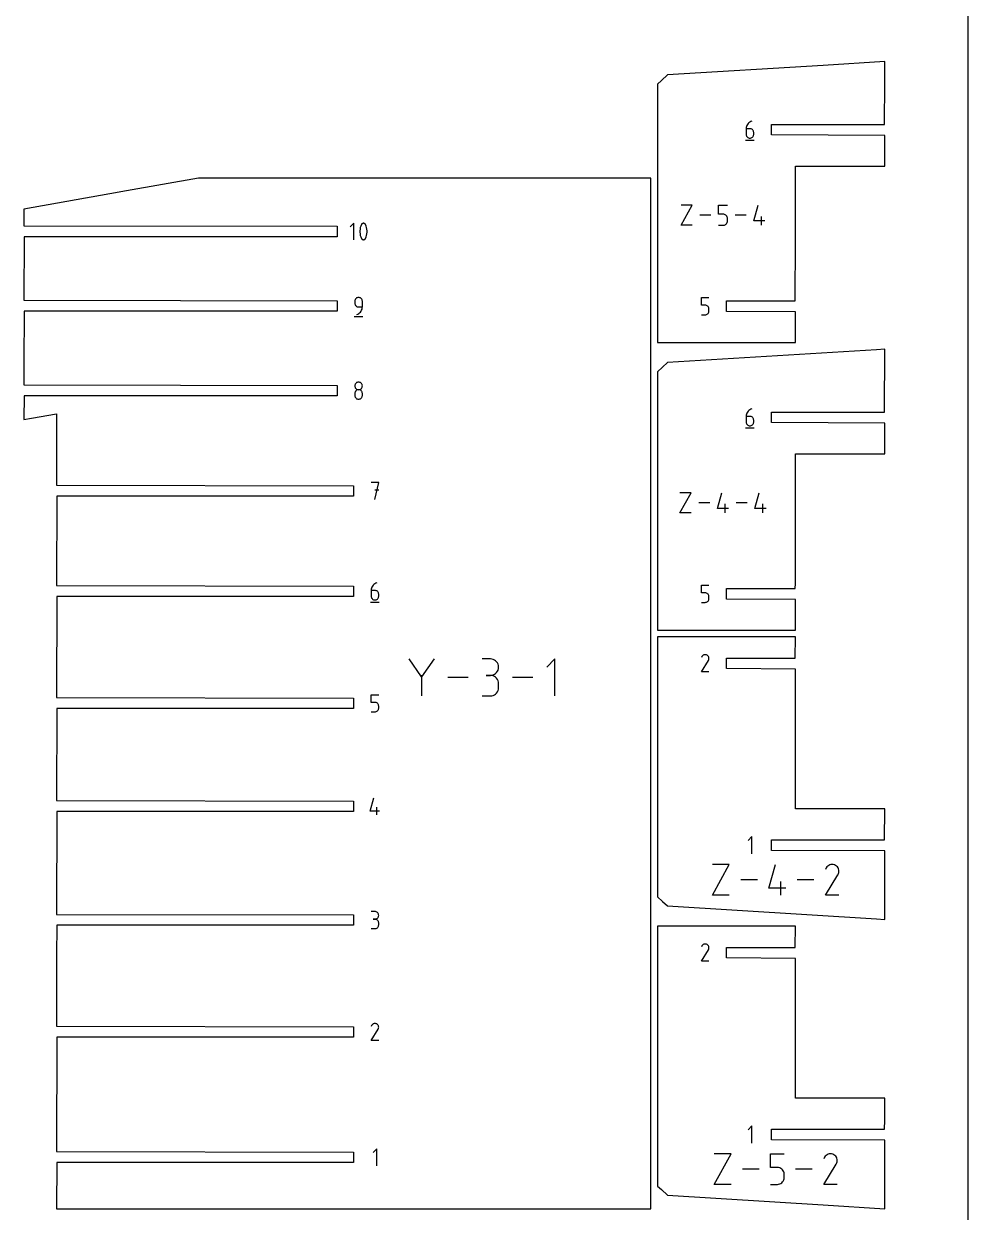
# Model space of a CAD drawing. Extents: x 0 to 3000, y 0 to 3000.
# Drawn here: x 2557 to 3000, y 599 to 1156 of the extents above; entities that cross this region are included whole.
import ezdxf

# ---------------------------------------------------------------- set-up
doc = ezdxf.new("R2010")
doc.units = 0

msp = doc.modelspace()

# ---------------------------------------------------------------- linework, layer by layer
at = {"layer": 'annotation', "color": 1}
for p, q in [((2896.213938, 1108.329996), (2896.028441, 1107.838091)), ((2896.465323, 1108.787823), (2896.213938, 1108.329996)), ((2896.777804, 1109.205131), (2896.465323, 1108.787823)), ((2897.146585, 1109.575478), (2896.777804, 1109.205131)), ((2897.566874, 1109.892422), (2897.146585, 1109.575478)), ((2898.033876, 1110.149522), (2897.566874, 1109.892422)), ((2898.542797, 1110.340337), (2898.033876, 1110.149522)), ((2898.542797, 1110.340337), (2898.542797, 1110.340337)), ((2895.913628, 1107.31855), (2895.874291, 1106.777813)), ((2895.874291, 1106.777813), (2895.874291, 1104.118839)), ((2897.650787, 1106.777813), (2895.874291, 1106.777813)), ((2895.874291, 1104.118839), (2895.874291, 1104.118839)), ((2895.874291, 1104.118839), (2895.902973, 1103.799263)), ((2895.902973, 1103.799263), (2895.985644, 1103.498434)), ((2896.028441, 1107.838091), (2895.913628, 1107.31855)), ((2895.985644, 1103.498434), (2896.117241, 1103.221384)), ((2896.117241, 1103.221384), (2896.292702, 1102.973148)), ((2896.292702, 1102.973148), (2896.506965, 1102.758759)), ((2896.506965, 1102.758759), (2896.754967, 1102.583249)), ((2896.754967, 1102.583249), (2897.031647, 1102.451653)), ((2897.031647, 1102.451653), (2897.331941, 1102.369005)), ((2897.970294, 1106.7493), (2897.650787, 1106.777813)), ((2898.270939, 1106.667066), (2897.970294, 1106.7493)), ((2897.970294, 1102.369005), (2898.270939, 1102.451653)), ((2898.547722, 1106.536071), (2898.270939, 1106.667066)), ((2898.270939, 1102.451653), (2898.547722, 1102.583249)), ((2898.795641, 1106.361274), (2898.547722, 1106.536071)), ((2898.547722, 1102.583249), (2898.795641, 1102.758759)), ((2899.009698, 1106.147634), (2898.795641, 1106.361274)), ((2898.795641, 1102.758759), (2899.009698, 1102.973148)), ((2899.18489, 1105.90011), (2899.009698, 1106.147634)), ((2899.009698, 1102.973148), (2899.18489, 1103.221384)), ((2899.316219, 1105.623661), (2899.18489, 1105.90011)), ((2899.18489, 1103.221384), (2899.316219, 1103.498434)), ((2899.398683, 1105.323247), (2899.316219, 1105.623661)), ((2899.316219, 1103.498434), (2899.398683, 1103.799263)), ((2899.427283, 1105.003826), (2899.398683, 1105.323247)), ((2899.398683, 1103.799263), (2899.427283, 1104.118839)), ((2899.427283, 1104.118839), (2899.427283, 1105.003826)), ((2899.427283, 1105.003826), (2899.427283, 1105.003826)), ((2895.65179, 1101.340337), (2899.65179, 1101.340337)), ((2897.331941, 1102.369005), (2897.650787, 1102.340337)), ((2897.650787, 1102.340337), (2897.970294, 1102.369005)), ((2897.650787, 1102.340337), (2897.650787, 1102.340337)), ((2865.377607, 1061.505706), (2870.638925, 1070.981307)), ((2870.638925, 1070.981307), (2865.377607, 1070.981307)), ((2882.926723, 1066.761675), (2882.926723, 1070.981307)), ((2882.926723, 1070.981307), (2887.135064, 1070.981307)), ((2899.422862, 1063.612253), (2901.524062, 1070.981307)), ((2879.374264, 1066.243506), (2874.193167, 1066.243506)), ((2885.030894, 1066.761675), (2882.926723, 1066.761675)), ((2885.408708, 1066.727903), (2885.030894, 1066.761675)), ((2885.764474, 1066.630501), (2885.408708, 1066.727903)), ((2886.092212, 1066.475344), (2885.764474, 1066.630501)), ((2886.385938, 1066.268306), (2886.092212, 1066.475344)), ((2886.639673, 1066.01526), (2886.385938, 1066.268306)), ((2886.847435, 1065.72208), (2886.639673, 1066.01526)), ((2887.003241, 1065.39464), (2886.847435, 1065.72208)), ((2887.101112, 1065.038814), (2887.003241, 1065.39464)), ((2887.101092, 1063.233732), (2887.135064, 1063.612253)), ((2887.135064, 1064.660476), (2887.101112, 1065.038814)), ((2887.135064, 1063.612253), (2887.135064, 1064.660476)), ((2887.135064, 1064.660476), (2887.135064, 1064.660476)), ((2895.870403, 1066.243506), (2890.689306, 1066.243506)), ((2904.68418, 1063.612253), (2899.422862, 1063.612253)), ((2903.107092, 1061.505706), (2903.107092, 1065.714047)), ((2711.921728, 1062.454724), (2710.210765, 1060.743278)), ((2711.921728, 1054.758525), (2711.921728, 1062.454724)), ((2714.881898, 1059.709335), (2714.808143, 1058.972283)), ((2714.808143, 1058.972283), (2714.808143, 1058.232189)), ((2714.808143, 1058.232189), (2714.881898, 1057.494744)), ((2715.029407, 1060.437651), (2714.881898, 1059.709335)), ((2715.250671, 1061.15154), (2715.029407, 1060.437651)), ((2715.54569, 1061.845309), (2715.250671, 1061.15154)), ((2715.645039, 1062.010521), (2715.54569, 1061.845309)), ((2715.54569, 1061.845309), (2715.54569, 1061.845309)), ((2715.768853, 1062.15131), (2715.645039, 1062.010521)), ((2715.913034, 1062.266315), (2715.768853, 1062.15131)), ((2716.073482, 1062.354173), (2715.913034, 1062.266315)), ((2716.246096, 1062.413522), (2716.073482, 1062.354173)), ((2716.426779, 1062.442998), (2716.246096, 1062.413522)), ((2716.61143, 1062.441239), (2716.426779, 1062.442998)), ((2716.79595, 1062.406884), (2716.61143, 1062.441239)), ((2716.976239, 1062.338569), (2716.79595, 1062.406884)), ((2717.045257, 1062.3023), (2716.976239, 1062.338569)), ((2716.976239, 1062.338569), (2716.976239, 1062.338569)), ((2717.111486, 1062.260641), (2717.045257, 1062.3023)), ((2717.174605, 1062.213922), (2717.111486, 1062.260641)), ((2717.234292, 1062.162471), (2717.174605, 1062.213922)), ((2717.290224, 1062.106619), (2717.234292, 1062.162471)), ((2717.342082, 1062.046696), (2717.290224, 1062.106619)), ((2717.389541, 1061.98303), (2717.342082, 1062.046696)), ((2717.432282, 1061.915952), (2717.389541, 1061.98303)), ((2717.469982, 1061.845792), (2717.432282, 1061.915952)), ((2717.766431, 1061.150593), (2717.469982, 1061.845792)), ((2717.469982, 1061.845792), (2717.469982, 1061.845792)), ((2717.988767, 1060.435631), (2717.766431, 1061.150593)), ((2718.136992, 1059.7066), (2717.988767, 1060.435631)), ((2718.211104, 1058.969191), (2718.136992, 1059.7066)), ((2718.136992, 1057.492009), (2718.211104, 1058.229096)), ((2718.211104, 1058.229096), (2718.211104, 1058.969191)), ((2870.638925, 1061.505706), (2865.377607, 1061.505706)), ((2882.926723, 1061.505706), (2885.030894, 1061.505706)), ((2885.030894, 1061.505706), (2885.408551, 1061.539662)), ((2885.030894, 1061.505706), (2885.030894, 1061.505706)), ((2885.408551, 1061.539662), (2885.764235, 1061.637555)), ((2885.764235, 1061.637555), (2886.091948, 1061.793423)), ((2886.091948, 1061.793423), (2886.385694, 1062.001305)), ((2886.385694, 1062.001305), (2886.639478, 1062.255239)), ((2886.639478, 1062.255239), (2886.847303, 1062.549263)), ((2886.847303, 1062.549263), (2887.003173, 1062.877414)), ((2887.003173, 1062.877414), (2887.101092, 1063.233732)), ((2714.881898, 1057.494744), (2715.029407, 1056.765641)), ((2715.029407, 1056.765641), (2715.250671, 1056.050572)), ((2715.250671, 1056.050572), (2715.54569, 1055.35523)), ((2715.54569, 1055.35523), (2715.54569, 1055.35523)), ((2715.54569, 1055.35523), (2715.583253, 1055.28521)), ((2715.583253, 1055.28521), (2715.625678, 1055.218466)), ((2715.625678, 1055.218466), (2715.672786, 1055.155202)), ((2715.672786, 1055.155202), (2715.724399, 1055.095621)), ((2715.724399, 1055.095621), (2715.780337, 1055.039924)), ((2715.780337, 1055.039924), (2715.840423, 1054.988316)), ((2715.840423, 1054.988316), (2715.904478, 1054.940997)), ((2715.904478, 1054.940997), (2715.972321, 1054.898171)), ((2715.972321, 1054.898171), (2716.043776, 1054.86004)), ((2716.043776, 1054.86004), (2716.043776, 1054.86004)), ((2716.043776, 1054.86004), (2716.222646, 1054.793174)), ((2716.222646, 1054.793174), (2716.406091, 1054.759954)), ((2716.406091, 1054.759954), (2716.589965, 1054.759025)), ((2716.589965, 1054.759025), (2716.770122, 1054.789033)), ((2716.770122, 1054.789033), (2716.942413, 1054.848623)), ((2716.942413, 1054.848623), (2717.102691, 1054.936441)), ((2717.102691, 1054.936441), (2717.246811, 1055.051131)), ((2717.246811, 1055.051131), (2717.370623, 1055.19134)), ((2717.370623, 1055.19134), (2717.469982, 1055.355713)), ((2717.469982, 1055.355713), (2717.766431, 1056.049625)), ((2717.469982, 1055.355713), (2717.469982, 1055.355713)), ((2717.766431, 1056.049625), (2717.988767, 1056.763621)), ((2717.988767, 1056.763621), (2718.136992, 1057.492009)), ((2712.462169, 1026.254893), (2712.433488, 1025.9353)), ((2712.433488, 1025.9353), (2712.433488, 1025.045798)), ((2712.433488, 1025.045798), (2712.433488, 1025.045798)), ((2712.433488, 1025.045798), (2712.462169, 1024.726222)), ((2712.54484, 1026.555768), (2712.462169, 1026.254893)), ((2712.462169, 1024.726222), (2712.54484, 1024.425393)), ((2712.676437, 1026.832885), (2712.54484, 1026.555768)), ((2712.851898, 1027.0812), (2712.676437, 1026.832885)), ((2713.066161, 1027.295673), (2712.851898, 1027.0812)), ((2713.314164, 1027.471262), (2713.066161, 1027.295673)), ((2713.590843, 1027.602924), (2713.314164, 1027.471262)), ((2713.891137, 1027.685619), (2713.590843, 1027.602924)), ((2714.209983, 1027.714304), (2713.891137, 1027.685619)), ((2714.52949, 1027.685619), (2714.209983, 1027.714304)), ((2714.209983, 1027.714304), (2714.209983, 1027.714304)), ((2714.830135, 1027.602924), (2714.52949, 1027.685619)), ((2715.106918, 1027.471262), (2714.830135, 1027.602924)), ((2715.354838, 1027.295673), (2715.106918, 1027.471262)), ((2715.568894, 1027.0812), (2715.354838, 1027.295673)), ((2715.744087, 1026.832885), (2715.568894, 1027.0812)), ((2715.875416, 1026.555768), (2715.744087, 1026.832885)), ((2715.95788, 1026.254893), (2715.875416, 1026.555768)), ((2715.986479, 1025.9353), (2715.95788, 1026.254893)), ((2715.986479, 1023.267295), (2715.986479, 1025.9353)), ((2715.986479, 1025.9353), (2715.986479, 1025.9353)), ((2874.916184, 1024.055369), (2874.916184, 1027.617893)), ((2874.916184, 1027.617893), (2878.469175, 1027.617893)), ((2712.54484, 1024.425393), (2712.676437, 1024.148343)), ((2712.676437, 1024.148343), (2712.851898, 1023.900107)), ((2712.851898, 1023.900107), (2713.066161, 1023.685717)), ((2713.066161, 1023.685717), (2713.314164, 1023.510208)), ((2713.314164, 1023.510208), (2713.590843, 1023.378612)), ((2713.320983, 1019.714304), (2713.829008, 1019.903619)), ((2713.320983, 1019.714304), (2713.320983, 1019.714304)), ((2713.590843, 1023.378612), (2713.891137, 1023.295963)), ((2713.829008, 1019.903619), (2714.295312, 1020.159513)), ((2713.891137, 1023.295963), (2714.209983, 1023.267295)), ((2714.209983, 1023.267295), (2715.986479, 1023.267295)), ((2714.295312, 1020.159513), (2714.715077, 1020.475466)), ((2714.715077, 1020.475466), (2715.083483, 1020.844957)), ((2715.083483, 1020.844957), (2715.395711, 1021.261467)), ((2715.395711, 1021.261467), (2715.646944, 1021.718476)), ((2715.646944, 1021.718476), (2715.832362, 1022.209463)), ((2715.832362, 1022.209463), (2715.947147, 1022.72791)), ((2715.947147, 1022.72791), (2715.986479, 1023.267295)), ((2876.692679, 1024.055369), (2874.916184, 1024.055369)), ((2874.916184, 1019.617893), (2876.692679, 1019.617893)), ((2877.011658, 1024.026856), (2876.692679, 1024.055369)), ((2876.692679, 1019.617893), (2877.011526, 1019.646561)), ((2876.692679, 1019.617893), (2876.692679, 1019.617893)), ((2877.011526, 1019.646561), (2877.31182, 1019.729209)), ((2877.312022, 1023.944622), (2877.011658, 1024.026856)), ((2877.31182, 1019.729209), (2877.588499, 1019.860805)), ((2877.588722, 1023.813627), (2877.312022, 1023.944622)), ((2877.588499, 1019.860805), (2877.836501, 1020.036314)), ((2877.836708, 1023.63883), (2877.588722, 1023.813627)), ((2877.836501, 1020.036314), (2878.050764, 1020.250704)), ((2878.050929, 1023.42519), (2877.836708, 1023.63883)), ((2878.050764, 1020.250704), (2878.226225, 1020.49894)), ((2878.226337, 1023.177666), (2878.050929, 1023.42519)), ((2878.226225, 1020.49894), (2878.357823, 1020.77599)), ((2878.35788, 1022.901217), (2878.226337, 1023.177666)), ((2878.357823, 1020.77599), (2878.440493, 1021.076819)), ((2878.44051, 1022.600803), (2878.35788, 1022.901217)), ((2878.440493, 1021.076819), (2878.469175, 1021.396395)), ((2878.469175, 1022.281382), (2878.44051, 1022.600803)), ((2878.469175, 1021.396395), (2878.469175, 1022.281382)), ((2878.469175, 1022.281382), (2878.469175, 1022.281382)), ((2712.211488, 1018.714304), (2716.211488, 1018.714304)), ((2712.462654, 986.582727), (2712.433989, 986.264628)), ((2712.433989, 986.264628), (2712.433989, 986.264628)), ((2712.433989, 986.264628), (2712.462671, 985.945034)), ((2712.545284, 986.88244), (2712.462654, 986.582727)), ((2712.462671, 985.945034), (2712.545342, 985.644159)), ((2712.676827, 987.158682), (2712.545284, 986.88244)), ((2712.545342, 985.644159), (2712.676939, 985.367043)), ((2712.852235, 987.406371), (2712.676827, 987.158682)), ((2713.066456, 987.620424), (2712.852235, 987.406371)), ((2713.314442, 987.795758), (2713.066456, 987.620424)), ((2713.591142, 987.92729), (2713.314442, 987.795758)), ((2713.891506, 988.009936), (2713.591142, 987.92729)), ((2714.210485, 988.038615), (2713.891506, 988.009936)), ((2714.529463, 988.009936), (2714.210485, 988.038615)), ((2714.210485, 988.038615), (2714.210485, 988.038615)), ((2714.829828, 987.92729), (2714.529463, 988.009936)), ((2715.106527, 987.795758), (2714.829828, 987.92729)), ((2715.354513, 987.620424), (2715.106527, 987.795758)), ((2715.568735, 987.406371), (2715.354513, 987.620424)), ((2715.744142, 987.158682), (2715.568735, 987.406371)), ((2715.744031, 985.367043), (2715.875628, 985.644159)), ((2715.875686, 986.88244), (2715.744142, 987.158682)), ((2715.875628, 985.644159), (2715.958299, 985.945034)), ((2715.958315, 986.582727), (2715.875686, 986.88244)), ((2715.958299, 985.945034), (2715.98698, 986.264628)), ((2715.98698, 986.264628), (2715.958315, 986.582727)), ((2715.98698, 986.264628), (2715.98698, 986.264628)), ((2712.462654, 983.026565), (2712.433989, 982.707121)), ((2712.433989, 982.707121), (2712.433989, 981.822134)), ((2712.433989, 981.822134), (2712.433989, 981.822134)), ((2712.433989, 981.822134), (2712.462671, 981.502713)), ((2712.545284, 983.327324), (2712.462654, 983.026565)), ((2712.462671, 981.502713), (2712.545342, 981.202299)), ((2712.676827, 983.604353), (2712.545284, 983.327324)), ((2712.545342, 981.202299), (2712.676939, 980.92585)), ((2712.852235, 983.852606), (2712.676827, 983.604353)), ((2712.676939, 985.367043), (2712.8524, 985.118727)), ((2712.676939, 980.92585), (2712.8524, 980.678326)), ((2713.066456, 984.067036), (2712.852235, 983.852606)), ((2712.8524, 985.118727), (2713.066663, 984.904254)), ((2712.8524, 980.678326), (2713.066663, 980.464686)), ((2713.314442, 984.242599), (2713.066456, 984.067036)), ((2713.066663, 984.904254), (2713.314665, 984.728666)), ((2713.066663, 980.464686), (2713.314665, 980.289889)), ((2713.591142, 984.374249), (2713.314442, 984.242599)), ((2713.314665, 984.728666), (2713.591344, 984.597003)), ((2713.314665, 980.289889), (2713.591344, 980.158894)), ((2713.891506, 984.456939), (2713.591142, 984.374249)), ((2713.591344, 984.597003), (2713.891638, 984.514309)), ((2713.591344, 980.158894), (2713.891638, 980.07666)), ((2714.210485, 984.485623), (2713.891506, 984.456939)), ((2713.891638, 984.514309), (2714.210485, 984.485623)), ((2713.891638, 980.07666), (2714.210485, 980.048147)), ((2714.210485, 984.485623), (2714.529331, 984.514309)), ((2714.529463, 984.456955), (2714.210485, 984.485623)), ((2714.210485, 984.485623), (2714.210485, 984.485623)), ((2714.210485, 984.485623), (2714.210485, 984.485623)), ((2714.210485, 980.048147), (2714.529331, 980.07666)), ((2714.210485, 980.048147), (2714.210485, 980.048147)), ((2714.529331, 984.514309), (2714.829625, 984.597003)), ((2714.529331, 980.07666), (2714.829625, 980.158894)), ((2714.829828, 984.374307), (2714.529463, 984.456955)), ((2714.829625, 984.597003), (2715.106305, 984.728666)), ((2714.829625, 980.158894), (2715.106305, 980.289889)), ((2715.106527, 984.242711), (2714.829828, 984.374307)), ((2715.106305, 984.728666), (2715.354307, 984.904254)), ((2715.106305, 980.289889), (2715.354307, 980.464686)), ((2715.354513, 984.067202), (2715.106527, 984.242711)), ((2715.354307, 984.904254), (2715.56857, 985.118727)), ((2715.354307, 980.464686), (2715.56857, 980.678326)), ((2715.568735, 983.852812), (2715.354513, 984.067202)), ((2715.56857, 985.118727), (2715.744031, 985.367043)), ((2715.56857, 980.678326), (2715.744031, 980.92585)), ((2715.744142, 983.604576), (2715.568735, 983.852812)), ((2715.744031, 980.92585), (2715.875628, 981.202299)), ((2715.875686, 983.327526), (2715.744142, 983.604576)), ((2715.875628, 981.202299), (2715.958299, 981.502713)), ((2715.958315, 983.026697), (2715.875686, 983.327526)), ((2715.958299, 981.502713), (2715.98698, 981.822134)), ((2715.98698, 982.707121), (2715.958315, 983.026697)), ((2715.98698, 981.822134), (2715.98698, 982.707121)), ((2715.98698, 982.707121), (2715.98698, 982.707121)), ((2896.777804, 974.437715), (2896.465323, 974.020407)), ((2897.146585, 974.808061), (2896.777804, 974.437715)), ((2897.566874, 975.125005), (2897.146585, 974.808061)), ((2898.033876, 975.382106), (2897.566874, 975.125005)), ((2898.542798, 975.57292), (2898.033876, 975.382106)), ((2898.542798, 975.57292), (2898.542798, 975.57292)), ((2895.913628, 972.551133), (2895.874291, 972.010397)), ((2895.874291, 972.010397), (2895.874291, 969.351423)), ((2897.650787, 972.010397), (2895.874291, 972.010397)), ((2895.874291, 969.351423), (2895.874291, 969.351423)), ((2895.874291, 969.351423), (2895.902973, 969.031847)), ((2895.902973, 969.031847), (2895.985644, 968.731018)), ((2896.028441, 973.070675), (2895.913628, 972.551133)), ((2896.213938, 973.56258), (2896.028441, 973.070675)), ((2896.465323, 974.020407), (2896.213938, 973.56258)), ((2897.970294, 971.981884), (2897.650787, 972.010397)), ((2898.270939, 971.89965), (2897.970294, 971.981884)), ((2898.547722, 971.768655), (2898.270939, 971.89965)), ((2898.795641, 971.593858), (2898.547722, 971.768655)), ((2899.009698, 971.380218), (2898.795641, 971.593858)), ((2899.184891, 971.132694), (2899.009698, 971.380218)), ((2899.316219, 970.856245), (2899.184891, 971.132694)), ((2899.398683, 970.555831), (2899.316219, 970.856245)), ((2899.316219, 968.731018), (2899.398683, 969.031847)), ((2899.427283, 970.23641), (2899.398683, 970.555831)), ((2899.398683, 969.031847), (2899.427283, 969.351423)), ((2899.427283, 969.351423), (2899.427283, 970.23641)), ((2899.427283, 970.23641), (2899.427283, 970.23641)), ((2895.65179, 966.57292), (2899.65179, 966.57292)), ((2895.985644, 968.731018), (2896.117241, 968.453968)), ((2896.117241, 968.453968), (2896.292702, 968.205732)), ((2896.292702, 968.205732), (2896.506965, 967.991342)), ((2896.506965, 967.991342), (2896.754967, 967.815833)), ((2896.754967, 967.815833), (2897.031647, 967.684237)), ((2897.031647, 967.684237), (2897.331941, 967.601589)), ((2897.331941, 967.601589), (2897.650787, 967.57292)), ((2897.650787, 967.57292), (2897.970294, 967.601589)), ((2897.650787, 967.57292), (2897.650787, 967.57292)), ((2897.970294, 967.601589), (2898.270939, 967.684237)), ((2898.270939, 967.684237), (2898.547722, 967.815833)), ((2898.547722, 967.815833), (2898.795641, 967.991342)), ((2898.795641, 967.991342), (2899.009698, 968.205732)), ((2899.009698, 968.205732), (2899.184891, 968.453968)), ((2899.184891, 968.453968), (2899.316219, 968.731018)), ((2723.644034, 941.051635), (2720.086528, 941.051635)), ((2721.865532, 933.051635), (2723.644034, 941.051635)), ((2723.644034, 937.489112), (2721.865532, 937.489112)), ((2864.851119, 926.738289), (2870.112437, 936.213891)), ((2870.112437, 936.213891), (2864.851119, 936.213891)), ((2882.400235, 928.844837), (2884.501434, 936.213891)), ((2899.949351, 928.844837), (2902.05055, 936.213891)), ((2878.847776, 931.47609), (2873.666679, 931.47609)), ((2886.084465, 926.738289), (2886.084465, 930.946631)), ((2896.396891, 931.47609), (2891.215795, 931.47609)), ((2903.63358, 926.738289), (2903.63358, 930.946631)), ((2870.112437, 926.738289), (2864.851119, 926.738289)), ((2887.661553, 928.844837), (2882.400235, 928.844837)), ((2905.210668, 928.844837), (2899.949351, 928.844837)), ((2720.128372, 890.990266), (2720.089036, 890.44953)), ((2720.243186, 891.509808), (2720.128372, 890.990266)), ((2720.428682, 892.001713), (2720.243186, 891.509808)), ((2720.680068, 892.45954), (2720.428682, 892.001713)), ((2720.992548, 892.876847), (2720.680068, 892.45954)), ((2721.36133, 893.247194), (2720.992548, 892.876847)), ((2721.781619, 893.564138), (2721.36133, 893.247194)), ((2722.248621, 893.821238), (2721.781619, 893.564138)), ((2722.757542, 894.012053), (2722.248621, 893.821238)), ((2722.757542, 894.012053), (2722.757542, 894.012053)), ((2874.916184, 889.287953), (2874.916184, 892.850476)), ((2874.916184, 892.850476), (2878.469175, 892.850476)), ((2720.089036, 890.44953), (2720.089036, 887.790556)), ((2721.865532, 890.44953), (2720.089036, 890.44953)), ((2720.089036, 887.790556), (2720.089036, 887.790556)), ((2720.089036, 887.790556), (2720.117718, 887.47098)), ((2720.117718, 887.47098), (2720.200388, 887.17015)), ((2720.200388, 887.17015), (2720.331986, 886.893101)), ((2720.331986, 886.893101), (2720.507447, 886.644865)), ((2720.507447, 886.644865), (2720.72171, 886.430475)), ((2720.72171, 886.430475), (2720.969712, 886.254966)), ((2720.969712, 886.254966), (2721.246391, 886.12337)), ((2721.246391, 886.12337), (2721.546685, 886.040721)), ((2721.546685, 886.040721), (2721.865532, 886.012053)), ((2722.185039, 890.421016), (2721.865532, 890.44953)), ((2721.865532, 886.012053), (2722.185039, 886.040721)), ((2721.865532, 886.012053), (2721.865532, 886.012053)), ((2722.485684, 890.338783), (2722.185039, 890.421016)), ((2722.185039, 886.040721), (2722.485684, 886.12337)), ((2722.762466, 890.207788), (2722.485684, 890.338783)), ((2722.485684, 886.12337), (2722.762466, 886.254966)), ((2723.010386, 890.032991), (2722.762466, 890.207788)), ((2722.762466, 886.254966), (2723.010386, 886.430475)), ((2723.224442, 889.819351), (2723.010386, 890.032991)), ((2723.010386, 886.430475), (2723.224442, 886.644865)), ((2723.399635, 889.571827), (2723.224442, 889.819351)), ((2723.224442, 886.644865), (2723.399635, 886.893101)), ((2723.530964, 889.295378), (2723.399635, 889.571827)), ((2723.399635, 886.893101), (2723.530964, 887.17015)), ((2723.613428, 888.994963), (2723.530964, 889.295378)), ((2723.530964, 887.17015), (2723.613428, 887.47098)), ((2723.642027, 888.675542), (2723.613428, 888.994963)), ((2723.613428, 887.47098), (2723.642027, 887.790556)), ((2723.642027, 887.790556), (2723.642027, 888.675542)), ((2723.642027, 888.675542), (2723.642027, 888.675542)), ((2876.692679, 889.287953), (2874.916184, 889.287953)), ((2877.011658, 889.25944), (2876.692679, 889.287953)), ((2877.312022, 889.177206), (2877.011658, 889.25944)), ((2877.588722, 889.046211), (2877.312022, 889.177206)), ((2877.836708, 888.871414), (2877.588722, 889.046211)), ((2877.836501, 885.268898), (2878.050764, 885.483288)), ((2878.050929, 888.657774), (2877.836708, 888.871414)), ((2878.050764, 885.483288), (2878.226225, 885.731524)), ((2878.226337, 888.41025), (2878.050929, 888.657774)), ((2878.226225, 885.731524), (2878.357822, 886.008573)), ((2878.35788, 888.133801), (2878.226337, 888.41025)), ((2878.357822, 886.008573), (2878.440493, 886.309403)), ((2878.44051, 887.833387), (2878.35788, 888.133801)), ((2878.440493, 886.309403), (2878.469175, 886.628979)), ((2878.469175, 887.513966), (2878.44051, 887.833387)), ((2878.469175, 886.628979), (2878.469175, 887.513966)), ((2878.469175, 887.513966), (2878.469175, 887.513966)), ((2719.866535, 885.012053), (2723.866535, 885.012053)), ((2874.916184, 884.850476), (2876.692679, 884.850476)), ((2876.692679, 884.850476), (2877.011526, 884.879144)), ((2876.692679, 884.850476), (2876.692679, 884.850476)), ((2877.011526, 884.879144), (2877.31182, 884.961793)), ((2877.31182, 884.961793), (2877.588499, 885.093389)), ((2877.588499, 885.093389), (2877.836501, 885.268898)), ((2743.780555, 850.007785), (2737.981754, 858.393643)), ((2749.578267, 858.393643), (2743.780555, 850.007785)), ((2775.983038, 858.372929), (2772.122621, 858.372929)), ((2776.677343, 858.31061), (2775.983038, 858.372929)), ((2777.33066, 858.131015), (2776.677343, 858.31061)), ((2777.932123, 857.845189), (2777.33066, 858.131015)), ((2778.470865, 857.46418), (2777.932123, 857.845189)), ((2778.936021, 856.999032), (2778.470865, 857.46418)), ((2806.252586, 858.393098), (2802.387809, 854.52723)), ((2806.252586, 841.008685), (2806.252586, 858.393098)), ((2874.916184, 852.336785), (2878.199264, 857.622124)), ((2875.154488, 859.447283), (2874.921201, 858.999773)), ((2875.33962, 859.709804), (2875.154488, 859.447283)), ((2875.561738, 859.928947), (2875.33962, 859.709804)), ((2875.814084, 860.102959), (2875.561738, 859.928947)), ((2876.089906, 860.230085), (2875.814084, 860.102959)), ((2876.382446, 860.308568), (2876.089906, 860.230085)), ((2876.68495, 860.336655), (2876.382446, 860.308568)), ((2876.990662, 860.312591), (2876.68495, 860.336655)), ((2877.292827, 860.234621), (2876.990662, 860.312591)), ((2877.58469, 860.10099), (2877.292827, 860.234621)), ((2877.84573, 859.915626), (2877.58469, 860.10099)), ((2877.58469, 860.10099), (2877.58469, 860.10099)), ((2878.063988, 859.693191), (2877.84573, 859.915626)), ((2878.237523, 859.440501), (2878.063988, 859.693191)), ((2878.199264, 857.622124), (2878.203189, 857.62698)), ((2878.199264, 857.622124), (2878.199264, 857.622124)), ((2878.203189, 857.62698), (2878.206953, 857.631878)), ((2878.206953, 857.631878), (2878.21058, 857.636858)), ((2878.21058, 857.636858), (2878.214096, 857.641963)), ((2878.214096, 857.641963), (2878.217525, 857.647232)), ((2878.217525, 857.647232), (2878.220893, 857.652708)), ((2878.220893, 857.652708), (2878.224223, 857.658432)), ((2878.224223, 857.658432), (2878.227541, 857.664445)), ((2878.227541, 857.664445), (2878.230871, 857.670788)), ((2878.230871, 857.670788), (2878.366428, 857.961841)), ((2878.230871, 857.670788), (2878.230871, 857.670788)), ((2878.364394, 859.164375), (2878.237523, 859.440501)), ((2878.442661, 858.871628), (2878.364394, 859.164375)), ((2878.366428, 857.961841), (2878.445619, 858.263544)), ((2878.470383, 858.569079), (2878.442661, 858.871628)), ((2878.445619, 858.263544), (2878.470383, 858.569079)), ((2778.470865, 851.561803), (2778.936021, 852.027863)), ((2779.316724, 856.46079), (2778.936021, 856.999032)), ((2778.936021, 852.027863), (2779.316724, 852.567465)), ((2779.602108, 855.860501), (2779.316724, 856.46079)), ((2779.316724, 852.567465), (2779.602108, 853.169653)), ((2779.781307, 855.209211), (2779.602108, 855.860501)), ((2779.602108, 853.169653), (2779.781307, 853.823472)), ((2779.843454, 854.517964), (2779.781307, 855.209211)), ((2779.781307, 853.823472), (2779.843454, 854.517964)), ((2779.843454, 854.517964), (2779.843454, 854.517964)), ((2878.469175, 852.336785), (2874.916184, 852.336785)), ((2743.780555, 850.682622), (2743.780555, 841.00814)), ((2765.605101, 849.700892), (2756.099602, 849.700892)), ((2775.983038, 850.652096), (2774.050104, 850.652096)), ((2774.050104, 850.652096), (2775.983038, 850.652096)), ((2775.983038, 850.652096), (2776.677343, 850.714431)), ((2776.677343, 850.589776), (2775.983038, 850.652096)), ((2775.983038, 850.652096), (2775.983038, 850.652096)), ((2776.677343, 850.714431), (2777.33066, 850.89413)), ((2777.33066, 850.410181), (2776.677343, 850.589776)), ((2777.33066, 850.89413), (2777.932123, 851.18024)), ((2777.932123, 850.124356), (2777.33066, 850.410181)), ((2777.932123, 851.18024), (2778.470865, 851.561803)), ((2778.470865, 849.743346), (2777.932123, 850.124356)), ((2778.936021, 849.278198), (2778.470865, 849.743346)), ((2779.316724, 848.739957), (2778.936021, 849.278198)), ((2779.602108, 848.139668), (2779.316724, 848.739957)), ((2779.781307, 847.488377), (2779.602108, 848.139668)), ((2779.843454, 846.79713), (2779.781307, 847.488377)), ((2779.843454, 844.864196), (2779.843454, 846.79713)), ((2779.843454, 846.79713), (2779.843454, 846.79713)), ((2795.869744, 849.700892), (2786.364245, 849.700892)), ((2720.089036, 838.005647), (2720.089036, 841.56817)), ((2720.089036, 841.56817), (2723.642027, 841.56817)), ((2772.122621, 841.009231), (2775.983038, 841.009231)), ((2775.983038, 841.009231), (2776.677343, 841.071514)), ((2775.983038, 841.009231), (2775.983038, 841.009231)), ((2776.677343, 841.071514), (2777.33066, 841.25102)), ((2777.33066, 841.25102), (2777.932123, 841.536728)), ((2777.932123, 841.536728), (2778.470865, 841.917621)), ((2778.470865, 841.917621), (2778.936021, 842.38268)), ((2778.936021, 842.38268), (2779.316724, 842.920885)), ((2779.316724, 842.920885), (2779.602108, 843.521219)), ((2779.602108, 843.521219), (2779.781307, 844.172662)), ((2779.781307, 844.172662), (2779.843454, 844.864196)), ((2721.865532, 838.005647), (2720.089036, 838.005647)), ((2722.18451, 837.977134), (2721.865532, 838.005647)), ((2722.484874, 837.8949), (2722.18451, 837.977134)), ((2722.761574, 837.763905), (2722.484874, 837.8949)), ((2723.00956, 837.589108), (2722.761574, 837.763905)), ((2723.223782, 837.375468), (2723.00956, 837.589108)), ((2723.399189, 837.127944), (2723.223782, 837.375468)), ((2723.530733, 836.851495), (2723.399189, 837.127944)), ((2723.613362, 836.551081), (2723.530733, 836.851495)), ((2723.613345, 835.027097), (2723.642027, 835.346673)), ((2723.642027, 836.23166), (2723.613362, 836.551081)), ((2723.642027, 835.346673), (2723.642027, 836.23166)), ((2723.642027, 836.23166), (2723.642027, 836.23166)), ((2720.089036, 833.56817), (2721.865532, 833.56817)), ((2721.865532, 833.56817), (2722.184378, 833.596839)), ((2721.865532, 833.56817), (2721.865532, 833.56817)), ((2722.184378, 833.596839), (2722.484672, 833.679487)), ((2722.484672, 833.679487), (2722.761351, 833.811083)), ((2722.761351, 833.811083), (2723.009354, 833.986592)), ((2723.009354, 833.986592), (2723.223617, 834.200982)), ((2723.223617, 834.200982), (2723.399078, 834.449218)), ((2723.399078, 834.449218), (2723.530675, 834.726268)), ((2723.530675, 834.726268), (2723.613345, 835.027097)), ((2719.644536, 787.104), (2721.418523, 793.325498)), ((2724.086527, 787.104), (2719.644536, 787.104)), ((2722.755034, 785.325498), (2722.755034, 788.878489)), ((2898.54029, 775.113178), (2896.761787, 773.334174)), ((2898.54029, 767.113178), (2898.54029, 775.113178)), ((2880.06022, 747.751567), (2887.999711, 762.050541)), ((2887.999711, 762.050541), (2880.06022, 762.050541)), ((2906.542377, 750.930412), (2909.713152, 762.050541)), ((2933.451551, 760.460554), (2933.03458, 759.660687)), ((2933.782452, 760.929776), (2933.451551, 760.460554)), ((2934.179458, 761.321467), (2933.782452, 760.929776)), ((2934.630496, 761.632491), (2934.179458, 761.321467)), ((2935.123491, 761.859711), (2934.630496, 761.632491)), ((2935.646369, 761.99999), (2935.123491, 761.859711)), ((2936.187055, 762.050193), (2935.646369, 761.99999)), ((2936.733477, 762.007181), (2936.187055, 762.050193)), ((2937.273558, 761.867819), (2936.733477, 762.007181)), ((2937.795226, 761.62897), (2937.273558, 761.867819)), ((2938.261802, 761.297657), (2937.795226, 761.62897)), ((2937.795226, 761.62897), (2937.795226, 761.62897)), ((2938.65191, 760.900082), (2938.261802, 761.297657)), ((2938.962081, 760.448432), (2938.65191, 760.900082)), ((2938.920209, 757.233775), (2938.926338, 757.243193)), ((2938.926338, 757.243193), (2938.932357, 757.252981)), ((2938.932357, 757.252981), (2938.938309, 757.263211)), ((2938.938309, 757.263211), (2938.944239, 757.273958)), ((2938.944239, 757.273958), (2938.950191, 757.285296)), ((2938.950191, 757.285296), (2939.192483, 757.805517)), ((2938.950191, 757.285296), (2938.950191, 757.285296)), ((2939.188847, 759.954891), (2938.962081, 760.448432)), ((2939.328739, 759.431644), (2939.188847, 759.954891)), ((2939.192483, 757.805517), (2939.334026, 758.344772)), ((2939.378289, 758.890876), (2939.328739, 759.431644)), ((2939.334026, 758.344772), (2939.378289, 758.890876)), ((2901.181606, 754.901054), (2893.363171, 754.901054)), ((2912.101993, 747.751567), (2912.101993, 754.102083)), ((2927.663763, 754.901054), (2919.845328, 754.901054)), ((2933.025613, 747.75145), (2938.893699, 757.198315)), ((2938.893699, 757.198315), (2938.900714, 757.206995)), ((2938.893699, 757.198315), (2938.893699, 757.198315)), ((2938.900714, 757.206995), (2938.907441, 757.21575)), ((2938.907441, 757.21575), (2938.913924, 757.224652)), ((2938.913924, 757.224652), (2938.920209, 757.233775)), ((2887.999711, 747.751567), (2880.06022, 747.751567)), ((2914.481868, 750.930412), (2906.542377, 750.930412)), ((2939.37613, 747.75145), (2933.025613, 747.75145)), ((2721.865532, 739.9956), (2720.089036, 739.9956)), ((2721.865532, 736.442608), (2720.97603, 736.442608)), ((2720.97603, 736.442608), (2721.865532, 736.442608)), ((2722.185039, 739.966921), (2721.865532, 739.9956)), ((2721.865532, 736.442608), (2722.185039, 736.471294)), ((2722.185039, 736.41393), (2721.865532, 736.442608)), ((2721.865532, 736.442608), (2721.865532, 736.442608)), ((2722.485684, 739.884275), (2722.185039, 739.966921)), ((2722.185039, 736.471294), (2722.485684, 736.553988)), ((2722.485684, 736.331283), (2722.185039, 736.41393)), ((2722.762466, 739.752743), (2722.485684, 739.884275)), ((2722.485684, 736.553988), (2722.762466, 736.685651)), ((2722.762466, 736.199752), (2722.485684, 736.331283)), ((2723.010386, 739.577409), (2722.762466, 739.752743)), ((2722.762466, 736.685651), (2723.010386, 736.861239)), ((2723.010386, 736.024418), (2722.762466, 736.199752)), ((2723.224442, 739.363356), (2723.010386, 739.577409)), ((2723.010386, 736.861239), (2723.224442, 737.075712)), ((2723.224442, 735.810365), (2723.010386, 736.024418)), ((2723.399635, 739.115667), (2723.224442, 739.363356)), ((2723.224442, 737.075712), (2723.399635, 737.324027)), ((2723.399635, 735.562676), (2723.224442, 735.810365)), ((2723.530964, 738.839425), (2723.399635, 739.115667)), ((2723.399635, 737.324027), (2723.530964, 737.601144)), ((2723.530964, 735.286433), (2723.399635, 735.562676)), ((2723.613428, 738.539712), (2723.530964, 738.839425)), ((2723.530964, 737.601144), (2723.613428, 737.902019)), ((2723.613428, 734.986721), (2723.530964, 735.286433)), ((2723.642027, 738.221612), (2723.613428, 738.539712)), ((2723.613428, 737.902019), (2723.642027, 738.221612)), ((2723.642027, 734.668621), (2723.613428, 734.986721)), ((2723.642027, 738.221612), (2723.642027, 738.221612)), ((2720.089036, 732.005132), (2721.865532, 732.005132)), ((2721.865532, 732.005132), (2722.185039, 732.033794)), ((2721.865532, 732.005132), (2721.865532, 732.005132)), ((2722.185039, 732.033794), (2722.485684, 732.116399)), ((2722.485684, 732.116399), (2722.762466, 732.247877)), ((2722.762466, 732.247877), (2723.010386, 732.423157)), ((2723.010386, 732.423157), (2723.224442, 732.637169)), ((2723.224442, 732.637169), (2723.399635, 732.884842)), ((2723.399635, 732.884842), (2723.530964, 733.161105)), ((2723.530964, 733.161105), (2723.613428, 733.460887)), ((2723.613428, 733.460887), (2723.642027, 733.779119)), ((2723.642027, 733.779119), (2723.642027, 734.668621)), ((2723.642027, 734.668621), (2723.642027, 734.668621)), ((2875.154488, 723.887607), (2874.921201, 723.440096)), ((2875.33962, 724.150127), (2875.154488, 723.887607)), ((2875.561738, 724.369271), (2875.33962, 724.150127)), ((2875.814085, 724.543282), (2875.561738, 724.369271)), ((2876.089906, 724.670408), (2875.814085, 724.543282)), ((2876.382446, 724.748891), (2876.089906, 724.670408)), ((2876.68495, 724.776979), (2876.382446, 724.748891)), ((2876.990662, 724.752914), (2876.68495, 724.776979)), ((2877.292827, 724.674944), (2876.990662, 724.752914)), ((2877.58469, 724.541313), (2877.292827, 724.674944)), ((2877.84573, 724.355949), (2877.58469, 724.541313)), ((2877.58469, 724.541313), (2877.58469, 724.541313)), ((2878.063988, 724.133514), (2877.84573, 724.355949)), ((2878.237523, 723.880824), (2878.063988, 724.133514)), ((2878.364394, 723.604698), (2878.237523, 723.880824)), ((2874.916184, 716.777109), (2878.199264, 722.062447)), ((2878.199264, 722.062447), (2878.203189, 722.067303)), ((2878.199264, 722.062447), (2878.199264, 722.062447)), ((2878.203189, 722.067303), (2878.206953, 722.072201)), ((2878.206953, 722.072201), (2878.21058, 722.077182)), ((2878.21058, 722.077182), (2878.214096, 722.082286)), ((2878.214096, 722.082286), (2878.217525, 722.087555)), ((2878.217525, 722.087555), (2878.220893, 722.093031)), ((2878.220893, 722.093031), (2878.224223, 722.098755)), ((2878.224223, 722.098755), (2878.227541, 722.104768)), ((2878.227541, 722.104768), (2878.230871, 722.111111)), ((2878.230871, 722.111111), (2878.366428, 722.402164)), ((2878.230871, 722.111111), (2878.230871, 722.111111)), ((2878.442661, 723.311951), (2878.364394, 723.604698)), ((2878.366428, 722.402164), (2878.445619, 722.703867)), ((2878.470383, 723.009402), (2878.442661, 723.311951)), ((2878.445619, 722.703867), (2878.470383, 723.009402)), ((2878.469175, 716.777109), (2874.916184, 716.777109)), ((2720.089036, 679.570128), (2723.372116, 684.855466)), ((2720.32734, 686.680626), (2720.094053, 686.233116)), ((2720.512472, 686.943146), (2720.32734, 686.680626)), ((2720.73459, 687.16229), (2720.512472, 686.943146)), ((2720.986936, 687.336302), (2720.73459, 687.16229)), ((2721.262758, 687.463427), (2720.986936, 687.336302)), ((2721.555298, 687.541911), (2721.262758, 687.463427)), ((2721.857801, 687.569998), (2721.555298, 687.541911)), ((2722.163514, 687.545934), (2721.857801, 687.569998)), ((2722.465679, 687.467964), (2722.163514, 687.545934)), ((2722.757542, 687.334332), (2722.465679, 687.467964)), ((2723.018582, 687.148969), (2722.757542, 687.334332)), ((2722.757542, 687.334332), (2722.757542, 687.334332)), ((2723.23684, 686.926533), (2723.018582, 687.148969)), ((2723.410375, 686.673844), (2723.23684, 686.926533)), ((2723.372116, 684.855466), (2723.376041, 684.860323)), ((2723.372116, 684.855466), (2723.372116, 684.855466)), ((2723.376041, 684.860323), (2723.379804, 684.865221)), ((2723.379804, 684.865221), (2723.383432, 684.870201)), ((2723.383432, 684.870201), (2723.386948, 684.875305)), ((2723.386948, 684.875305), (2723.390377, 684.880575)), ((2723.390377, 684.880575), (2723.393745, 684.886051)), ((2723.393745, 684.886051), (2723.397075, 684.891775)), ((2723.397075, 684.891775), (2723.400392, 684.897787)), ((2723.400392, 684.897787), (2723.403723, 684.90413)), ((2723.403723, 684.90413), (2723.53928, 685.195184)), ((2723.403723, 684.90413), (2723.403723, 684.90413)), ((2723.537246, 686.397717), (2723.410375, 686.673844)), ((2723.615513, 686.104971), (2723.537246, 686.397717)), ((2723.53928, 685.195184), (2723.618471, 685.496887)), ((2723.643235, 685.802421), (2723.615513, 686.104971)), ((2723.618471, 685.496887), (2723.643235, 685.802421)), ((2723.642027, 679.570128), (2720.089036, 679.570128)), ((2898.540289, 639.553501), (2896.761787, 637.774497)), ((2898.540289, 631.553501), (2898.540289, 639.553501)), ((2722.755033, 628.872143), (2720.976531, 627.093139)), ((2722.755033, 620.872143), (2722.755033, 628.872143)), ((2880.854707, 612.19189), (2888.794198, 626.490865)), ((2888.794198, 626.490865), (2880.854707, 626.490865)), ((2907.336864, 620.12331), (2907.336864, 626.490865)), ((2907.336864, 626.490865), (2913.687381, 626.490865)), ((2932.657064, 624.900877), (2932.240093, 624.10101)), ((2932.987965, 625.370099), (2932.657064, 624.900877)), ((2933.384971, 625.76179), (2932.987965, 625.370099)), ((2933.836009, 626.072814), (2933.384971, 625.76179)), ((2934.329003, 626.300034), (2933.836009, 626.072814)), ((2934.851881, 626.440313), (2934.329003, 626.300034)), ((2935.392568, 626.490516), (2934.851881, 626.440313)), ((2935.93899, 626.447504), (2935.392568, 626.490516)), ((2936.479071, 626.308143), (2935.93899, 626.447504)), ((2937.000739, 626.069294), (2936.479071, 626.308143)), ((2937.467315, 625.73798), (2937.000739, 626.069294)), ((2937.000739, 626.069294), (2937.000739, 626.069294)), ((2937.857423, 625.340405), (2937.467315, 625.73798)), ((2938.167594, 624.888755), (2937.857423, 625.340405)), ((2938.39436, 624.395214), (2938.167594, 624.888755)), ((2938.534252, 623.871967), (2938.39436, 624.395214)), ((2938.583801, 623.331199), (2938.534252, 623.871967)), ((2901.976093, 619.341377), (2894.157658, 619.341377)), ((2910.512122, 620.12331), (2907.336864, 620.12331)), ((2911.082255, 620.072347), (2910.512122, 620.12331)), ((2911.619118, 619.925364), (2911.082255, 620.072347)), ((2912.113684, 619.691228), (2911.619118, 619.925364)), ((2912.556926, 619.3788), (2912.113684, 619.691228)), ((2912.93982, 618.996946), (2912.556926, 619.3788)), ((2913.253339, 618.554529), (2912.93982, 618.996946)), ((2913.488456, 618.060412), (2913.253339, 618.554529)), ((2913.636145, 617.52346), (2913.488456, 618.060412)), ((2926.869276, 619.341377), (2919.050841, 619.341377)), ((2932.231126, 612.191773), (2938.099211, 621.638638)), ((2938.099211, 621.638638), (2938.106226, 621.647318)), ((2938.099211, 621.638638), (2938.099211, 621.638638)), ((2938.106226, 621.647318), (2938.112954, 621.656073)), ((2938.112954, 621.656073), (2938.119437, 621.664975)), ((2938.119437, 621.664975), (2938.125722, 621.674098)), ((2938.125722, 621.674098), (2938.131851, 621.683517)), ((2938.131851, 621.683517), (2938.13787, 621.693304)), ((2938.13787, 621.693304), (2938.143822, 621.703535)), ((2938.143822, 621.703535), (2938.149752, 621.714282)), ((2938.149752, 621.714282), (2938.155704, 621.725619)), ((2938.155704, 621.725619), (2938.397996, 622.24584)), ((2938.155704, 621.725619), (2938.155704, 621.725619)), ((2938.397996, 622.24584), (2938.539539, 622.785095)), ((2938.539539, 622.785095), (2938.583801, 623.331199)), ((2911.618756, 612.390854), (2912.113285, 612.626065)), ((2912.113285, 612.626065), (2912.556557, 612.939765)), ((2912.556557, 612.939765), (2912.939525, 613.322959)), ((2912.939525, 613.322959), (2913.253139, 613.766649)), ((2913.253139, 613.766649), (2913.488352, 614.26184)), ((2913.488352, 614.26184), (2913.636115, 614.799534)), ((2913.636115, 614.799534), (2913.687381, 615.370735)), ((2913.687381, 616.952535), (2913.636145, 617.52346)), ((2913.687381, 615.370735), (2913.687381, 616.952535)), ((2913.687381, 616.952535), (2913.687381, 616.952535)), ((2888.794198, 612.19189), (2880.854707, 612.19189)), ((2907.336864, 612.19189), (2910.512122, 612.19189)), ((2910.512122, 612.19189), (2911.082019, 612.24313)), ((2910.512122, 612.19189), (2910.512122, 612.19189)), ((2911.082019, 612.24313), (2911.618756, 612.390854)), ((2938.581643, 612.191773), (2932.231126, 612.191773))]:
    msp.add_line(p, q, dxfattribs=at)
at = {"layer": 'boundary', "color": 5}
for p, q in [((2932.038792, 1136.428682), (2859.032132, 1131.936362)), ((2960.967068, 1138.208726), (2932.038792, 1136.428682)), ((2960.967068, 1128.419504), (2960.967068, 1138.208726)), ((2859.032132, 1131.936362), (2856.136291, 1129.290163)), ((2856.136291, 1129.290163), (2854.336512, 1127.645537)), ((2854.336512, 1127.645537), (2854.336513, 1053.379649)), ((2960.772068, 1108.790337), (2960.967068, 1128.419504)), ((2907.70179, 1103.890337), (2907.70179, 1108.790337)), ((2907.70179, 1108.790337), (2960.772068, 1108.790337)), ((2960.967068, 1103.640337), (2907.70179, 1103.890337)), ((2960.967069, 1089.213678), (2960.967068, 1103.640337)), ((2919.050852, 1054.55116), (2919.050853, 1089.213678)), ((2919.050853, 1089.213678), (2941.407247, 1089.213678)), ((2941.407247, 1089.213678), (2960.967069, 1089.213678)), ((2639.13355, 1083.581608), (2605.410581, 1077.63534)), ((2823.668653, 1083.581607), (2639.13355, 1083.581608)), ((2851.161512, 1083.581608), (2823.668653, 1083.581607)), ((2851.161512, 1044.92521), (2851.161512, 1083.581608)), ((2597.586665, 1076.255773), (2557.261465, 1069.145352)), ((2605.410581, 1077.63534), (2597.586665, 1076.255773)), ((2557.261465, 1069.145352), (2557.261465, 1061.306624)), ((2557.261465, 1061.306624), (2704.161488, 1061.056625)), ((2704.161488, 1061.056625), (2704.161489, 1056.156624)), ((2557.456465, 1056.156625), (2557.261465, 1026.414303)), ((2704.161489, 1056.156624), (2557.456465, 1056.156625)), ((2854.336513, 1053.379649), (2854.336513, 1006.61631)), ((2918.855853, 1026.067893), (2919.050852, 1054.55116)), ((2851.161513, 983.206676), (2851.161512, 1044.92521)), ((2557.261465, 1026.414303), (2704.161488, 1026.164304)), ((2704.161488, 1026.164304), (2704.161489, 1021.264304)), ((2886.743683, 1021.167893), (2886.743683, 1026.067893)), ((2886.743683, 1026.067893), (2918.855853, 1026.067893)), ((2557.456465, 1021.264304), (2557.261465, 996.568344)), ((2704.161489, 1021.264304), (2557.456465, 1021.264304)), ((2919.050853, 1020.917893), (2886.743683, 1021.167893)), ((2919.050853, 1006.61631), (2919.050853, 1020.917893)), ((2854.336513, 1006.61631), (2911.632621, 1006.61631)), ((2956.953594, 1003.194349), (2859.032132, 997.168945)), ((2911.632621, 1006.61631), (2919.050853, 1006.61631)), ((2960.967068, 1003.44131), (2956.953594, 1003.194349)), ((2960.772068, 974.02292), (2960.967068, 1003.44131)), ((2859.032132, 997.168945), (2856.753798, 995.08702)), ((2557.261465, 996.568344), (2557.261465, 986.748397)), ((2856.753798, 995.08702), (2854.336512, 992.878121)), ((2854.336512, 992.878121), (2854.336513, 893.131478)), ((2557.261465, 986.748397), (2704.161489, 986.498398)), ((2704.161489, 986.498398), (2704.161488, 981.598398)), ((2557.456464, 981.598398), (2557.261464, 970.548185)), ((2704.161488, 981.598398), (2557.456464, 981.598398)), ((2851.161512, 747.479193), (2851.161513, 983.206676)), ((2557.261464, 970.548185), (2560.8148, 971.174735)), ((2560.8148, 971.174735), (2572.571559, 973.247767)), ((2572.571559, 973.247767), (2572.571559, 939.751635)), ((2907.70179, 969.12292), (2907.70179, 974.02292)), ((2907.70179, 974.02292), (2960.772068, 974.02292)), ((2960.967068, 968.872921), (2907.70179, 969.12292)), ((2960.967068, 959.885631), (2960.967068, 968.872921)), ((2960.967069, 954.446262), (2960.967068, 959.885631)), ((2919.050852, 893.664648), (2919.050853, 954.446262)), ((2919.050853, 954.446262), (2958.253363, 954.446262)), ((2958.253363, 954.446262), (2960.967069, 954.446262)), ((2572.571559, 939.751635), (2711.816535, 939.501635)), ((2711.816535, 939.501635), (2711.816535, 934.601636)), ((2572.766559, 934.601636), (2572.571559, 892.712053)), ((2711.816535, 934.601636), (2572.766559, 934.601636)), ((2572.571559, 892.712053), (2711.816535, 892.462053)), ((2711.816535, 892.462053), (2711.816535, 887.562054)), ((2854.336513, 893.131478), (2854.336513, 871.848893)), ((2886.743683, 886.400476), (2886.743682, 891.300476)), ((2886.743682, 891.300476), (2918.855852, 891.300476)), ((2918.855852, 891.300476), (2919.050852, 893.664648)), ((2572.766558, 887.562054), (2572.571558, 840.268171)), ((2711.816535, 887.562054), (2572.766558, 887.562054)), ((2919.050852, 886.150476), (2886.743683, 886.400476)), ((2919.050853, 871.848894), (2919.050852, 886.150476)), ((2854.336513, 868.673893), (2854.336512, 847.266342)), ((2854.336513, 871.848893), (2880.412693, 871.848894)), ((2892.974672, 868.673893), (2854.336513, 868.673893)), ((2880.412693, 871.848894), (2919.050853, 871.848894)), ((2919.050853, 868.673893), (2892.974672, 868.673893)), ((2918.855853, 858.78685), (2919.050853, 868.673893)), ((2886.743683, 853.88685), (2886.743683, 858.78685)), ((2886.743683, 858.78685), (2918.855853, 858.78685)), ((2919.050853, 853.636851), (2886.743683, 853.88685)), ((2919.050853, 847.403121), (2919.050853, 853.636851)), ((2854.336512, 847.266342), (2854.336513, 746.934013)), ((2919.050853, 788.139903), (2919.050853, 847.403121)), ((2572.571558, 840.268171), (2711.816535, 840.018171)), ((2711.816535, 840.018171), (2711.816535, 835.118171)), ((2572.766558, 835.11817), (2572.571558, 792.025498)), ((2711.816535, 835.118171), (2572.766558, 835.11817)), ((2572.571558, 792.025498), (2711.816535, 791.775498)), ((2711.816535, 791.775498), (2711.816535, 786.875498)), ((2572.766558, 786.875498), (2572.571558, 738.70488)), ((2711.816535, 786.875498), (2572.766558, 786.875498)), ((2958.253363, 788.139904), (2919.050853, 788.139903)), ((2960.967069, 788.139904), (2958.253363, 788.139904)), ((2960.772068, 773.563178), (2960.967069, 788.139904)), ((2907.701791, 768.663178), (2907.701791, 773.563178)), ((2907.701791, 773.563178), (2960.772068, 773.563178)), ((2960.967068, 768.413178), (2907.701791, 768.663178)), ((2960.967068, 742.045615), (2960.967068, 768.413178)), ((2851.161511, 683.503968), (2851.161512, 747.479193)), ((2854.336513, 746.934013), (2856.753499, 744.723494)), ((2856.753499, 744.723494), (2859.031551, 742.64004)), ((2859.031551, 742.64004), (2956.95357, 736.539267)), ((2960.967068, 736.289216), (2960.967068, 742.045615)), ((2572.571558, 738.70488), (2711.816535, 738.454881)), ((2711.816535, 738.454881), (2711.816535, 733.554881)), ((2956.95357, 736.539267), (2960.967068, 736.289216)), ((2572.766559, 733.554881), (2572.571558, 719.202193)), ((2711.816535, 733.554881), (2572.766559, 733.554881)), ((2854.336513, 733.114216), (2854.336512, 686.076294)), ((2861.754744, 733.114216), (2854.336513, 733.114216)), ((2919.050853, 733.114216), (2861.754744, 733.114216)), ((2918.855853, 723.227174), (2919.050853, 733.114216)), ((2572.571558, 719.202193), (2572.571558, 686.270193)), ((2886.743683, 718.327174), (2886.743683, 723.227174)), ((2886.743683, 723.227174), (2918.855853, 723.227174)), ((2919.050853, 718.077174), (2886.743683, 718.327174)), ((2919.050853, 686.376834), (2919.050853, 718.077174)), ((2572.571558, 686.270193), (2711.816535, 686.020193)), ((2711.816535, 686.020193), (2711.816534, 681.120193)), ((2854.336512, 686.076294), (2854.336513, 611.374336)), ((2919.050853, 652.580226), (2919.050853, 686.376834)), ((2572.766558, 681.120193), (2572.571558, 627.572143)), ((2711.816534, 681.120193), (2572.766558, 681.120193)), ((2851.161513, 632.60763), (2851.161511, 683.503968)), ((2941.407247, 652.580227), (2919.050853, 652.580226)), ((2960.967069, 652.580227), (2941.407247, 652.580227)), ((2960.967068, 642.220447), (2960.967069, 652.580227)), ((2960.772068, 638.003501), (2960.967068, 642.220447)), ((2907.701791, 633.103501), (2907.70179, 638.003501)), ((2907.70179, 638.003501), (2960.772068, 638.003501)), ((2851.161512, 600.72954), (2851.161513, 632.60763)), ((2960.967068, 632.853501), (2907.701791, 633.103501)), ((2960.967068, 600.729539), (2960.967068, 632.853501)), ((2572.571558, 627.572143), (2711.816535, 627.322143)), ((2711.816535, 627.322143), (2711.816534, 622.422143)), ((2572.766558, 622.422143), (2572.571558, 600.729539)), ((2711.816534, 622.422143), (2572.766558, 622.422143)), ((2854.336513, 611.374336), (2856.136068, 609.728505)), ((2856.136068, 609.728505), (2859.031551, 607.080363)), ((2859.031551, 607.080363), (2932.038614, 602.531851)), ((2932.038614, 602.531851), (2960.967068, 600.729539)), ((2572.571558, 600.729539), (2612.483176, 600.72954)), ((2612.483176, 600.72954), (2618.352607, 600.72954)), ((2618.352607, 600.72954), (2799.402357, 600.72954)), ((2799.402357, 600.72954), (2823.668564, 600.729541)), ((2823.668564, 600.729541), (2851.161512, 600.72954))]:
    msp.add_line(p, q, dxfattribs=at)
at = {"layer": 'frame', "color": 5}
msp.add_line((3000, 0), (3000, 3000), dxfattribs=at)

doc.saveas('drawing.dxf')
